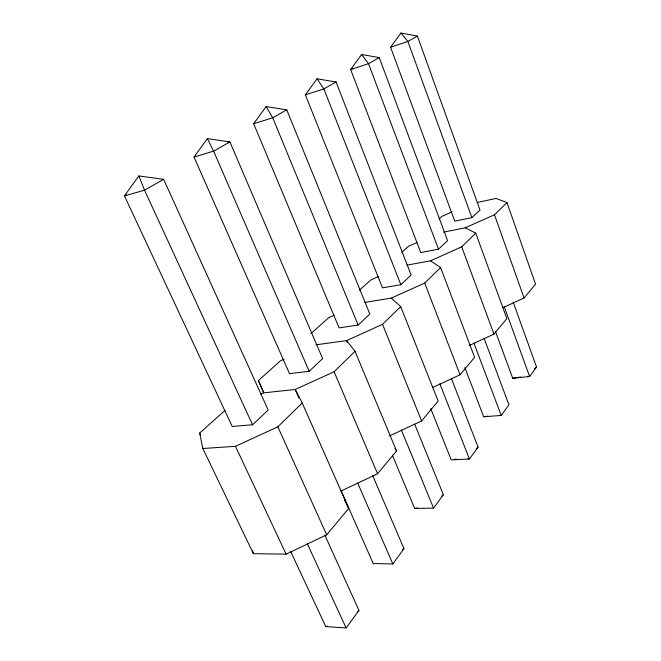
<?xml version="1.0" encoding="UTF-8"?>
<svg xmlns="http://www.w3.org/2000/svg" width="661" height="661" viewBox="0 0 661 661"><rect width="100%" height="100%" fill="white"/><g stroke="black" fill="none" stroke-linecap="round" stroke-linejoin="round"><path stroke-width="0.99" d="M138.86 175.942L124.458 195.896L232.226 426.461L252.56 424.775L268.176 410.027L163.672 179.354L138.86 175.942L144.536 190.161L252.56 424.775M207.372 138.587L194.02 157.045L289.493 373.63L309.183 371.292L322.634 358.593L229.912 141.95L207.372 138.587L213.619 151.146L309.183 371.292M253.667 123.723L266.119 106.561L286.758 109.842L369.838 314.016L358.138 325.063L339.101 327.864L253.667 123.723L272.72 117.774L286.758 109.842M305.374 94.845L317.04 78.791L336.069 81.997L411.142 275.009L400.872 284.709L382.488 287.841L305.374 94.845L323.849 88.896L336.069 81.997M361.608 54.491L350.636 69.562L420.76 252.543L438.499 249.172L447.588 240.587L379.257 57.606L361.608 54.491L368.516 63.671L438.499 249.172M390.585 47.245L400.946 33.05L417.397 36.066L479.993 209.983L471.888 217.634L454.768 221.171L390.585 47.245L407.878 41.445L417.397 36.066M290.576 551.307L325.757 626.578L346.108 627.95L358.948 610.367L324.89 535.203M340.952 490.363L373.209 563.544L392.824 563.957L403.978 548.663L372.713 475.614M392.361 455.123L414.678 508.449L433.575 508.135L443.366 494.717L414.67 424.197M451.529 378.852L478.093 447.142L469.434 459.007L451.232 459.891L430.732 408.581M464.865 367.64L483.695 416.769L501.228 415.447L508.945 404.879L484.108 338.374M513.159 302.11L536.542 367.078L529.626 376.547L512.713 378.216L495.411 331.318M225.046 410.374L199.672 433.062L202.844 448.505L253.386 553.662L286.114 554.166L326.699 534.815L348.702 508.408L302.217 402.97L295.219 389.486L263.574 392.857L260.756 394.138M341.101 490.983L377.58 473.763L396.559 450.984L355.031 351.272L346.604 340.605L316.008 344.811M389.676 435.872L421.602 420.933L438.144 401.078L400.706 306.564L391.287 298.111L364.789 302.408M432.385 387.619L460.073 374.77L474.615 357.312L440.598 267.515L430.493 260.814L406.879 265.144M469.227 345.488L493.974 334.094L506.863 318.619L475.746 233.11L465.17 227.83L443.531 232.168M502.98 307.621L524.074 297.971L535.575 284.164L506.946 202.572L496.064 198.44L477.349 202.481M202.844 448.505L235.481 446.307L277.843 426.824L302.217 402.97M298.962 397.98L295.219 389.486L334.111 371.746L355.031 351.272M347.397 342.497L346.604 340.605L382.554 324.328L400.706 306.564M391.287 298.111L424.709 283.073L440.598 267.515M430.493 260.814L461.708 246.85L475.746 233.11M465.17 227.83L494.461 214.792L506.946 202.572M263.574 392.857L258.401 380.546L280.363 360.906L284.114 359.204M310.918 333.582L328.575 317.784L334.102 315.305M359.435 290.187L370.97 279.876L378.48 276.521M401.781 252.32L408.539 246.272L416.984 242.521M439.078 218.965L442.069 216.296L452.116 211.85M441.87 496.014L443.366 494.717M402.475 549.977L403.978 548.663M357.411 611.698L358.948 610.367M534.253 369.053L536.542 367.078M476.598 448.439L478.093 447.142M163.672 179.354L144.536 190.161L124.458 195.896L126.21 194.912M379.257 57.606L368.516 63.671L350.636 69.562L352.313 68.62M195.747 156.079L194.02 157.045L213.619 151.146L229.912 141.95L227.971 142.536M325.757 626.578L327.724 626.207M414.678 508.449L417.678 507.945M454.214 459.412L456.206 459.089M483.695 416.769L487.694 416.157M512.713 378.216L520.818 377.034M527.751 376.423L529.626 376.547L504.293 306.836M467.798 458.247L469.434 459.007L439.862 383.834M400.946 33.05L407.878 41.445L471.888 217.634M394.865 448.538L396.559 450.984M317.04 78.791L323.849 88.896L400.872 284.709M266.119 106.561L272.72 117.774L358.138 325.063M344.67 500.36L348.702 508.408M199.672 433.062L200.564 434.913M235.481 446.307L286.114 554.166M307.406 543.887L346.108 627.95M258.401 380.546L263.475 391.775M277.843 426.824L326.699 534.815M357.667 482.968L392.824 563.957M334.111 371.746L377.58 473.763M401.318 429.857L433.575 508.135M382.554 324.328L421.602 420.933M424.709 283.073L460.073 374.77M473.97 343.191L501.228 415.447M461.708 246.85L493.974 334.094M494.461 214.792L524.074 297.971M252.593 550.671L253.386 553.662"/></g></svg>
